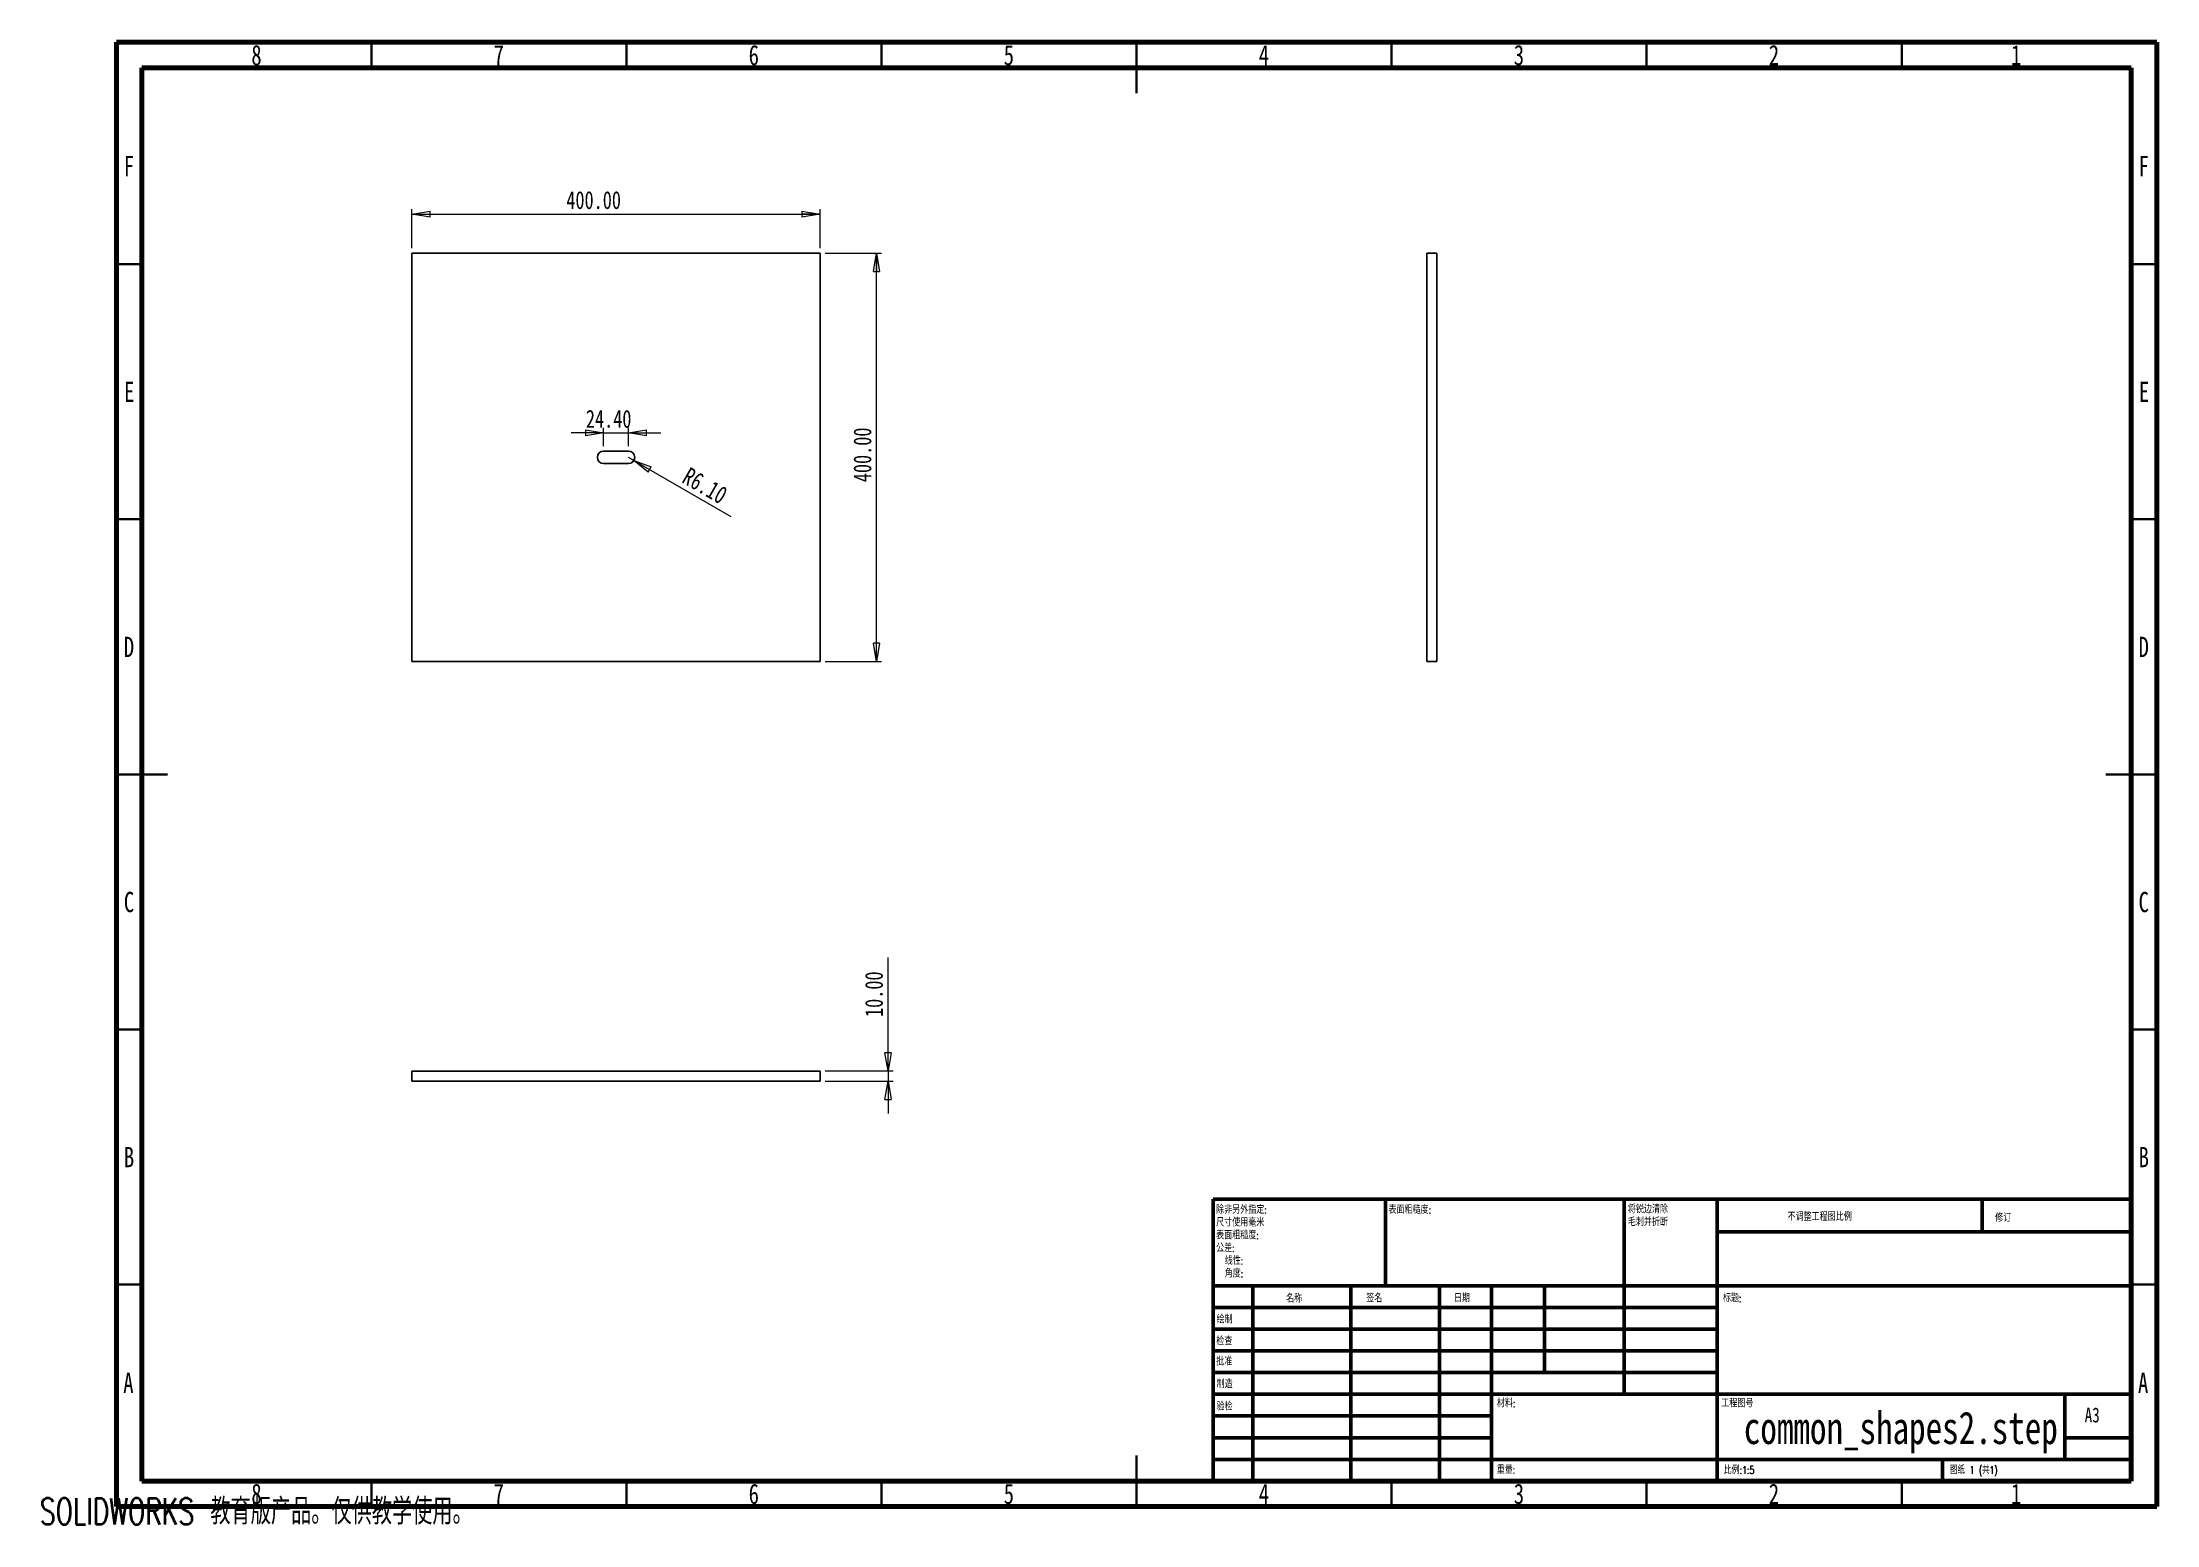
# Model space of a CAD drawing. Header units: millimetres. Extents: x 0 to 415, y 1 to 292.
import ezdxf

# ---------------------------------------------------------------- set-up
doc = ezdxf.new("R2010")
doc.units = ezdxf.units.MM
doc.styles.add('SLDTEXTSTYLE0', font='TXT', dxfattribs={"width": 0.75})
doc.styles.add('SLDTEXTSTYLE1', font='TXT', dxfattribs={"width": 0.75, "bigfont": 'bigfont'})
doc.styles.add('SLDTEXTSTYLE2', font='TXT', dxfattribs={"width": 0.694444, "bigfont": 'bigfont'})
doc.styles.add('SLDTEXTSTYLE3', font='TXT', dxfattribs={"width": 0.7, "bigfont": 'bigfont'})
doc.dimstyles.new('SLDDIMSTYLE0', dxfattribs={"dimtxt": 3.5, "dimasz": 3.556, "dimexe": 0, "dimexo": 0.0625, "dimgap": 0.875, "dimtad": 1, "dimlfac": 5, "dimrnd": 1e-09, "dimzin": 4, "dimdsep": 46, "dimtxsty": 'SLDTEXTSTYLE0', "dimblk1": 'CLOSED', "dimblk2": 'CLOSED', "dimsah": 1, "dimcen": 0.09, "dimadec": 0, "dimazin": 1, "dimtfac": 1, "dimtofl": 0, "dimtmove": 0, "dimatfit": 3, "dimldrblk": 'CLOSED', "dimfxl": 1, "dimfrac": 2, "dimtolj": 1, "dimtzin": 12, "dimarcsym": 0})
doc.dimstyles.new('SLDDIMSTYLE1', dxfattribs={"dimtxt": 3.5, "dimasz": 3.556, "dimexe": 0, "dimexo": 0.0625, "dimgap": 0.875, "dimtad": 1, "dimlfac": 5, "dimrnd": 1e-09, "dimzin": 4, "dimdsep": 46, "dimtxsty": 'SLDTEXTSTYLE0', "dimblk1": 'CLOSED', "dimblk2": 'CLOSED', "dimsah": 1, "dimcen": 0.09, "dimadec": 0, "dimazin": 1, "dimtfac": 1, "dimtmove": 0, "dimatfit": 0, "dimldrblk": 'CLOSED', "dimfxl": 1, "dimfrac": 2, "dimtolj": 1, "dimtzin": 12, "dimarcsym": 0})
doc.dimstyles.new('SLDDIMSTYLE2', dxfattribs={"dimtxt": 3.5, "dimasz": 3.556, "dimexe": 0, "dimexo": 0.0625, "dimgap": 0.875, "dimtad": 1, "dimlfac": 5, "dimrnd": 1e-09, "dimzin": 4, "dimdsep": 46, "dimtxsty": 'SLDTEXTSTYLE0', "dimblk1": 'CLOSED', "dimblk2": 'CLOSED', "dimsah": 1, "dimcen": 0, "dimadec": 0, "dimazin": 1, "dimtfac": 1, "dimtofl": 0, "dimtmove": 0, "dimatfit": 3, "dimldrblk": 'CLOSED', "dimfxl": 1, "dimfrac": 2, "dimtolj": 1, "dimtzin": 12, "dimarcsym": 0})

# ---------------------------------------------------------------- blocks, each defined once
blk = doc.blocks.new('SW_NOTE_0')
at = {"color": 0, "linetype": 'Continuous', "lineweight": 0, "char_height": 1.5, "attachment_point": 1, "style": 'SLDTEXTSTYLE1'}
for s, insert in [('除非另外指定:', (0, 1.93)), ('表面粗糙度:', (0, -3.07)), ('尺寸使用毫米', (0, -0.57)), ('公差:', (0, -5.57)), ('线性:', (1.69, -8.07)), ('角度:', (1.69, -10.57))]:
    blk.add_mtext(s, dxfattribs=dict(at, insert=insert))
blk = doc.blocks.new('SW_NOTE_0_1')
at = {"color": 0, "linetype": 'Continuous', "lineweight": 0, "char_height": 1.5, "attachment_point": 1, "style": 'SLDTEXTSTYLE1'}
for s, insert in [('将锐边清除', (0, 1.93)), ('毛刺并折断', (0, -0.57))]:
    blk.add_mtext(s, dxfattribs=dict(at, insert=insert))
blk = doc.blocks.new('_Closed')
at = {"color": 0, "linetype": 'ByBlock', "lineweight": -2}
for p, q in [((-1, 0.166667), (0, 0)), ((-1, 0.166667), (-1, -0.166667)), ((0, 0), (-1, -0.166667)), ((0, 0), (-1, 0))]:
    blk.add_line(p, q, dxfattribs=at)
blk = doc.blocks.new('_D')
at = {"color": 7, "linetype": 'Continuous', "lineweight": 0}
for p, q in [((72.94, 251.64), (72.94, 259.32)), ((72.94, 258.32), (152.94, 258.32)), ((152.94, 251.64), (152.94, 259.32))]:
    blk.add_line(p, q, dxfattribs=at)
at = {"color": 7, "linetype": 'Continuous', "lineweight": 18, "xscale": 3.556, "yscale": 3.556, "rotation": 180}
blk.add_blockref('_Closed', (72.94, 258.32, -1), dxfattribs=at)
at = {"color": 7, "linetype": 'Continuous', "lineweight": 18, "xscale": 3.556, "yscale": 3.556}
blk.add_blockref('_Closed', (152.94, 258.32, -1), dxfattribs=at)
at = {"color": 7, "linetype": 'Continuous', "lineweight": 18, "insert": (103.2, 262.83), "char_height": 3.5, "attachment_point": 1, "style": 'SLDTEXTSTYLE0'}
blk.add_mtext('400.00', dxfattribs=at)
blk = doc.blocks.new('_D_1')
at = {"color": 7, "linetype": 'Continuous', "lineweight": 0}
for p, q in [((153.94, 250.64), (165.01, 250.64)), ((164.01, 170.64), (164.01, 250.64)), ((153.94, 170.64), (165.01, 170.64))]:
    blk.add_line(p, q, dxfattribs=at)
at = {"color": 7, "linetype": 'Continuous', "lineweight": 18, "xscale": 3.556, "yscale": 3.556}
for p, rotation in [((164.01, 250.64, -1), 90), ((164.01, 170.64, -1), 270)]:
    blk.add_blockref('_Closed', p, dxfattribs=dict(at, rotation=rotation))
at = {"color": 7, "linetype": 'Continuous', "lineweight": 18, "insert": (159.49, 205.78), "char_height": 3.5, "attachment_point": 1, "rotation": 90, "style": 'SLDTEXTSTYLE0'}
blk.add_mtext('400.00', dxfattribs=at)
blk = doc.blocks.new('_D_2')
at = {"color": 7, "linetype": 'Continuous', "lineweight": 0}
for p, q in [((110.5, 212.86), (110.5, 216.43)), ((115.38, 212.86), (115.38, 216.43)), ((110.5, 215.43), (104.15, 215.43)), ((110.5, 215.43), (115.38, 215.43)), ((115.38, 215.43), (121.73, 215.43))]:
    blk.add_line(p, q, dxfattribs=at)
at = {"color": 7, "linetype": 'Continuous', "lineweight": 18, "xscale": 3.556, "yscale": 3.556}
blk.add_blockref('_Closed', (110.5, 215.43, -1), dxfattribs=at)
at = {"color": 7, "linetype": 'Continuous', "lineweight": 18, "xscale": 3.556, "yscale": 3.556, "rotation": 180}
blk.add_blockref('_Closed', (115.38, 215.43, -1), dxfattribs=at)
at = {"color": 7, "linetype": 'Continuous', "lineweight": 18, "insert": (107.04, 219.95), "char_height": 3.5, "attachment_point": 1, "style": 'SLDTEXTSTYLE0'}
blk.add_mtext('24.40', dxfattribs=at)
blk = doc.blocks.new('_D_3')
at = {"color": 7, "linetype": 'Continuous', "lineweight": 0}
for q in [(115.38, 210.64), (135.46, 199.05)]:
    blk.add_line((116.44, 210.03), q, dxfattribs=at)
at = {"color": 7, "linetype": 'Continuous', "lineweight": 18}
blk.add_arc((115.38, 210.64), 1.22, 290.6595, 320.6595, dxfattribs=at)
at = {"color": 7, "linetype": 'Continuous', "lineweight": 18, "xscale": 3.556, "yscale": 3.556, "rotation": 150}
blk.add_blockref('_Closed', (116.44, 210.03, -1), dxfattribs=at)
at = {"color": 7, "linetype": 'Continuous', "lineweight": 18, "insert": (127.4, 208.87), "char_height": 3.5, "attachment_point": 1, "rotation": 330, "style": 'SLDTEXTSTYLE0'}
blk.add_mtext('R6.10', dxfattribs=at)
blk = doc.blocks.new('_D_4')
at = {"color": 7, "linetype": 'Continuous', "lineweight": 0}
for p, q in [((166.27, 90.37), (166.27, 112.6)), ((153.94, 90.37), (167.27, 90.37)), ((153.94, 88.37), (167.27, 88.37)), ((166.27, 90.37), (166.27, 88.37)), ((166.27, 88.37), (166.27, 82.02))]:
    blk.add_line(p, q, dxfattribs=at)
at = {"color": 7, "linetype": 'Continuous', "lineweight": 18, "xscale": 3.556, "yscale": 3.556}
for p, rotation in [((166.27, 90.37), 270), ((166.27, 88.37), 90)]:
    blk.add_blockref('_Closed', p, dxfattribs=dict(at, rotation=rotation))
at = {"color": 7, "linetype": 'Continuous', "lineweight": 18, "insert": (161.76, 100.96), "char_height": 3.5, "attachment_point": 1, "rotation": 90, "style": 'SLDTEXTSTYLE0'}
blk.add_mtext('10.00', dxfattribs=at)

msp = doc.modelspace()

# ---------------------------------------------------------------- linework, layer by layer
at = {"color": 7, "linetype": 'Continuous', "lineweight": 70}
for p, q in [((15, 5), (15, 292)), ((15, 292), (415, 292)), ((415, 292), (415, 5)), ((20, 10), (20, 287)), ((20, 287), (410, 287)), ((410, 287), (410, 10)), ((410, 10), (20, 10)), ((415, 5), (15, 5))]:
    msp.add_line(p, q, dxfattribs=at)
at = {"color": 7, "linetype": 'Continuous', "lineweight": 35}
for p, q in [((65, 287), (65, 292)), ((115, 287), (115, 292)), ((165, 287), (165, 292)), ((215, 292), (215, 282)), ((215, 287), (215, 292)), ((265, 287), (265, 292)), ((315, 287), (315, 292)), ((365, 287), (365, 292)), ((20, 248.5), (15, 248.5)), ((410, 248.5), (415, 248.5)), ((20, 198.5), (15, 198.5)), ((410, 198.5), (415, 198.5)), ((15, 148.5), (25, 148.5)), ((20, 148.5), (15, 148.5)), ((415, 148.5), (405, 148.5)), ((410, 148.5), (415, 148.5)), ((20, 98.5), (15, 98.5)), ((410, 98.5), (415, 98.5)), ((20, 48.5), (15, 48.5)), ((410, 48.5), (415, 48.5)), ((215, 5), (215, 15)), ((65, 10), (65, 5)), ((115, 10), (115, 5)), ((165, 10), (165, 5)), ((215, 10), (215, 5)), ((265, 10), (265, 5)), ((315, 10), (315, 5)), ((365, 10), (365, 5))]:
    msp.add_line(p, q, dxfattribs=at)
at = {"color": 7, "linetype": 'Continuous', "lineweight": 25}
for p, q in [((72.9436, 250.6387), (152.9436, 250.6387)), ((72.9436, 250.6387), (72.9436, 170.6387)), ((152.9436, 170.6387), (152.9436, 250.6387)), ((271.8896, 170.6387), (271.8896, 250.6387)), ((271.8896, 250.6387), (273.8896, 250.6387)), ((273.8896, 170.6387), (273.8896, 250.6387)), ((110.5036, 211.8587), (115.3836, 211.8587)), ((115.3836, 209.4187), (110.5036, 209.4187)), ((152.9436, 170.6387), (72.9436, 170.6387)), ((271.8896, 170.6387), (273.8896, 170.6387)), ((72.9436, 90.365), (72.9436, 88.365)), ((152.9436, 90.365), (72.9436, 90.365)), ((152.9436, 88.365), (72.9436, 88.365)), ((152.9436, 90.365), (152.9436, 88.365))]:
    msp.add_line(p, q, dxfattribs=at)
at = {"color": 7, "linetype": 'Continuous', "lineweight": 50}
for p, q in [((230, 65.25), (410, 65.25)), ((230, 65.25), (230, 10)), ((263.8, 48.25), (263.8, 65.25)), ((310.6, 65.25), (310.6, 27)), ((328.8, 65.25), (328.8, 10)), ((380.8, 58.875), (380.8, 65.25)), ((410, 58.875), (328.8, 58.875)), ((410, 48.25), (230, 48.25)), ((237.8, 48.25), (237.8, 10)), ((256.991, 48.25), (256.991, 10)), ((274.3989, 48.25), (274.3989, 10)), ((284.6, 10), (284.6, 48.25)), ((295, 31.25), (295, 48.25)), ((328.8, 44), (230, 44)), ((328.8, 39.75), (230, 39.75)), ((328.8, 35.5), (230, 35.5)), ((328.8, 31.25), (230, 31.25)), ((284.6, 27), (230, 27)), ((284.6, 27), (410, 27)), ((397, 14.25), (397, 27)), ((284.6, 22.7499), (230, 22.7499)), ((284.6, 18.5), (230, 18.5)), ((410, 18.5), (397, 18.5)), ((230, 14.25), (410, 14.25)), ((373, 10), (373, 14.25))]:
    msp.add_line(p, q, dxfattribs=at)
at = {"color": 7, "linetype": 'Continuous', "lineweight": 25}
for centre, start, end in [((110.5036, 210.6387), 90, 270), ((115.3836, 210.6387), 0, 90), ((115.3836, 210.6387), 270, 0)]:
    msp.add_arc(centre, 1.22, start, end, dxfattribs=at)

# ---------------------------------------------------------------- block references
at = {"color": 7, "linetype": 'Continuous', "lineweight": 0}
for name, p in [('SW_NOTE_0', (230.5937, 61.9874)), ('SW_NOTE_0_1', (311.3092, 62.0695))]:
    msp.add_blockref(name, p, dxfattribs=at)

# ---------------------------------------------------------------- texts
for s, insert, char_height, attachment_point, style in [('8', (42.46, 291.4764), 3.9688, 2, 'SLDTEXTSTYLE0'), ('7', (89.96, 291.4764), 3.9688, 2, 'SLDTEXTSTYLE0'), ('6', (139.96, 291.4764), 3.9688, 2, 'SLDTEXTSTYLE0'), ('5', (189.96, 291.4764), 3.9688, 2, 'SLDTEXTSTYLE0'), ('4', (239.96, 291.4764), 3.9688, 2, 'SLDTEXTSTYLE0'), ('3', (289.96, 291.4764), 3.9688, 2, 'SLDTEXTSTYLE0'), ('2', (339.96, 291.4764), 3.9688, 2, 'SLDTEXTSTYLE0'), ('1', (387.46, 291.4764), 3.9688, 2, 'SLDTEXTSTYLE0'), ('F', (17.4577, 269.7264), 3.9688, 2, 'SLDTEXTSTYLE0'), ('F', (412.4577, 269.7264), 3.9688, 2, 'SLDTEXTSTYLE0'), ('E', (17.5078, 225.4764), 3.9688, 2, 'SLDTEXTSTYLE0'), ('E', (412.5078, 225.4764), 3.9688, 2, 'SLDTEXTSTYLE0'), ('D', (17.4527, 175.4764), 3.9688, 2, 'SLDTEXTSTYLE0'), ('D', (412.4527, 175.4764), 3.9688, 2, 'SLDTEXTSTYLE0'), ('C', (17.4587, 125.4764), 3.9688, 2, 'SLDTEXTSTYLE0'), ('C', (412.4587, 125.4764), 3.9688, 2, 'SLDTEXTSTYLE0'), ('B', (17.4706, 75.4764), 3.9688, 2, 'SLDTEXTSTYLE0'), ('B', (412.4706, 75.4764), 3.9688, 2, 'SLDTEXTSTYLE0'), ('表面粗糙度:', (264.3713, 63.9193), 1.5, 1, 'SLDTEXTSTYLE1'), ('不调整工程图比例', (342.6146, 62.533), 1.5, 1, 'SLDTEXTSTYLE1'), ('修订', (383.3276, 62.3349), 1.5, 1, 'SLDTEXTSTYLE1'), ('名称', (244.3222, 46.5015), 1.5, 1, 'SLDTEXTSTYLE1'), ('签名', (260.0336, 46.5618), 1.5, 1, 'SLDTEXTSTYLE1'), ('日期', (277.2147, 46.5762), 1.5, 1, 'SLDTEXTSTYLE1'), ('标题:', (329.9562, 46.5762), 1.5, 1, 'SLDTEXTSTYLE1'), ('绘制', (230.6847, 42.4297), 1.5, 1, 'SLDTEXTSTYLE1'), ('检查', (230.6236, 38.1544), 1.5, 1, 'SLDTEXTSTYLE1'), ('批准', (230.6216, 34.1768), 1.5, 1, 'SLDTEXTSTYLE1'), ('A', (17.3397, 31.2264), 3.9688, 2, 'SLDTEXTSTYLE0'), ('制造', (230.6822, 29.7337), 1.5, 1, 'SLDTEXTSTYLE1'), ('A', (412.3397, 31.2264), 3.9688, 2, 'SLDTEXTSTYLE0'), ('验检', (230.6769, 25.3496), 1.5, 1, 'SLDTEXTSTYLE1'), ('材料:', (285.6459, 25.9861), 1.5, 1, 'SLDTEXTSTYLE1'), ('工程图号', (329.6287, 25.9861), 1.5, 1, 'SLDTEXTSTYLE1'), ('common_shapes2.step', (364.8339, 23.6069), 6.35, 2, 'SLDTEXTSTYLE0'), ('A3', (400.8712, 24.4064), 2.91042, 1, 'SLDTEXTSTYLE0'), ('重量:', (285.6178, 12.9493), 1.4986, 1, 'SLDTEXTSTYLE1'), ('比例:1:5', (330.074, 12.9001), 1.5, 1, 'SLDTEXTSTYLE1'), ('图纸 1 (共1)', (374.4783, 12.9001), 1.5, 1, 'SLDTEXTSTYLE2'), ('8', (42.46, 9.4764), 3.9688, 2, 'SLDTEXTSTYLE0'), ('7', (89.96, 9.4764), 3.9688, 2, 'SLDTEXTSTYLE0'), ('6', (139.96, 9.4764), 3.9688, 2, 'SLDTEXTSTYLE0'), ('5', (189.96, 9.4764), 3.9688, 2, 'SLDTEXTSTYLE0'), ('4', (239.96, 9.4764), 3.9688, 2, 'SLDTEXTSTYLE0'), ('3', (289.96, 9.4764), 3.9688, 2, 'SLDTEXTSTYLE0'), ('2', (339.96, 9.4764), 3.9688, 2, 'SLDTEXTSTYLE0'), ('1', (387.46, 9.4764), 3.9688, 2, 'SLDTEXTSTYLE0')]:
    msp.add_mtext(s, dxfattribs=dict(at, insert=insert, char_height=char_height, attachment_point=attachment_point, style=style))
at = {"color": 7, "linetype": 'Continuous', "insert": (0, 6.6234), "char_height": 5.1381, "attachment_point": 1, "style": 'SLDTEXTSTYLE3'}
msp.add_mtext('SOLIDWORKS 教育版产品。仅供教学使用。', dxfattribs=at)

# ---------------------------------------------------------------- dimensions: what is measured, and where the dimension line sits
at = {"color": 7, "linetype": 'Continuous', "lineweight": 18}
for base, p1, p2, dimstyle, picture, middle in [((152.9436, 258.3221), (72.9436, 250.6387), (152.9436, 250.6387), 'SLDDIMSTYLE0', '_D', (110.3153, 258.3221)), ((115.3836, 215.4349), (110.5036, 211.8587), (115.3836, 211.8587), 'SLDDIMSTYLE1', '_D_2', (112.8611, 215.4349))]:
    dim = msp.add_linear_dim(base=base, p1=p1, p2=p2, dimstyle=dimstyle, dxfattribs=at)
    dim.commit()
    dim.dimension.update_dxf_attribs({"geometry": picture, "text_midpoint": middle, "dimtype": 160})
for base, p1, p2, dimstyle, picture, middle in [((164.0061, 250.6387), (152.9436, 170.6387), (152.9436, 250.6387), 'SLDDIMSTYLE0', '_D_1', (164.0061, 212.8914)), ((166.2693, 88.365), (152.9436, 90.365), (152.9436, 88.365), 'SLDDIMSTYLE1', '_D_4', (166.2693, 106.7793))]:
    dim = msp.add_linear_dim(base=base, p1=p1, p2=p2, angle=90, dimstyle=dimstyle, dxfattribs=at)
    dim.commit()
    dim.dimension.update_dxf_attribs({"geometry": picture, "text_midpoint": middle, "dimtype": 160})
dim = msp.add_radius_dim(center=(115.3836, 210.6387), mpoint=(116.4401, 210.0287), dimstyle='SLDDIMSTYLE2', dxfattribs=at)
dim.commit()
dim.dimension.update_dxf_attribs({"geometry": '_D_3', "text_midpoint": (130.4999, 201.9113), "dimtype": 164})

doc.saveas('drawing.dxf')
